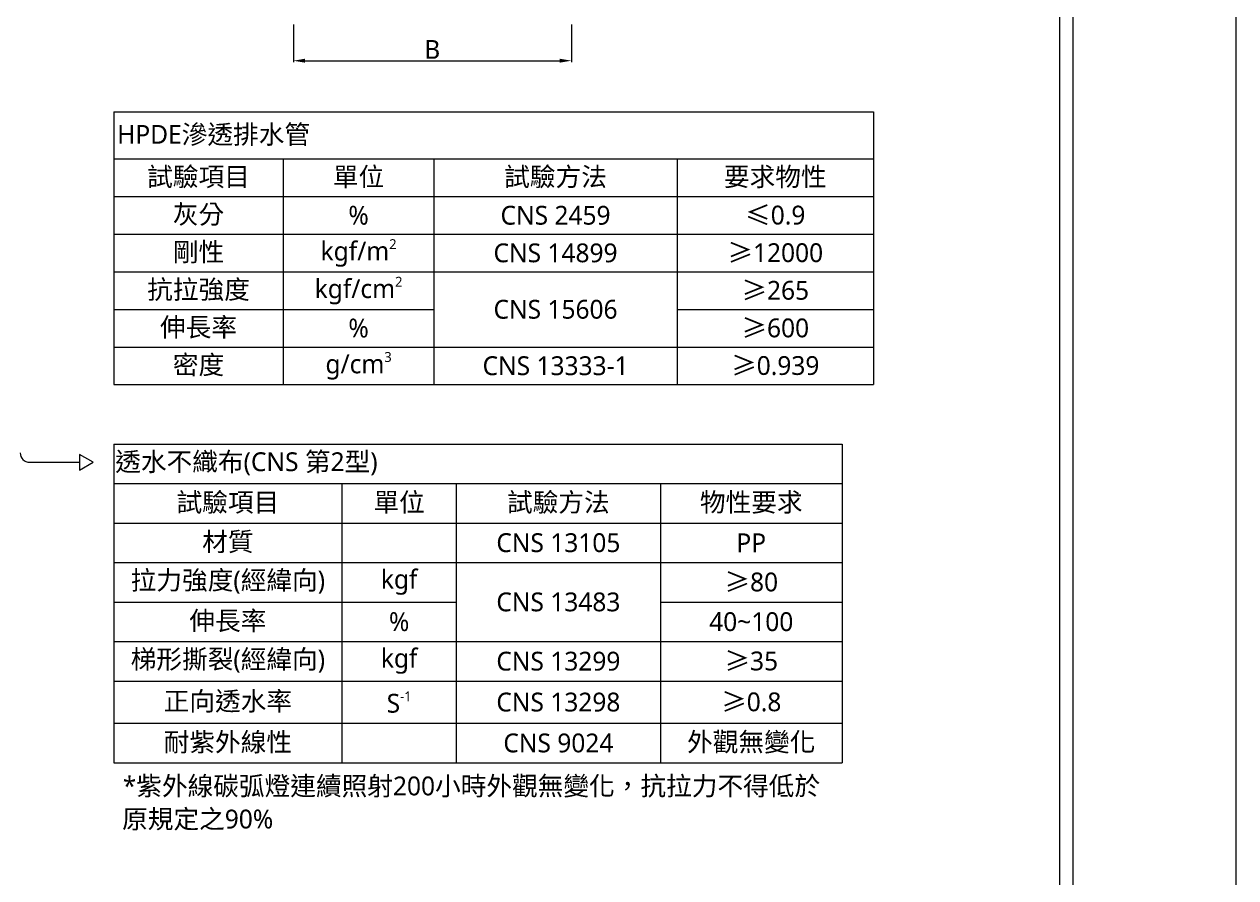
# Model space of a CAD drawing. Header units: millimetres. Extents: x -1245 to 7283, y 1609 to 4579.
# Drawn here: x 5996 to 7283, y 2623 to 3531 of the extents above; entities that cross this region are included whole.
import ezdxf

# ---------------------------------------------------------------- set-up
doc = ezdxf.new("R2010")
doc.units = ezdxf.units.MM
doc.styles.get("Standard").update_dxf_attribs({"font": 'arial.ttf'})
doc.styles.add('微軟正黑體-20', font='Microsoft JhengHei.ttf', dxfattribs={"height": 20})

msp = doc.modelspace()

# ---------------------------------------------------------------- linework, layer by layer
at = {"lineweight": 5}
for p, q in [((7283.3, 4578.9), (7283.3, 1608.9)), ((7096.2, 1808.7), (7096.2, 4380.1)), ((6281.8, 3530.3), (6281.8, 3490.3)), ((6577.4, 3530.3), (6577.4, 3490.3)), ((6294.3, 3491.9), (6564.9, 3491.9)), ((6091, 3437.4), (6898.2, 3437.4)), ((6091, 3437.4), (6091, 3147.4)), ((6898.2, 3437.4), (6898.2, 3147.4)), ((6091, 3387.4), (6898.2, 3387.4)), ((6271.1, 3387.4), (6271.1, 3147.4)), ((6431.2, 3387.4), (6431.2, 3147.4)), ((6689.5, 3387.4), (6689.5, 3147.4)), ((6091, 3347.4), (6898.2, 3347.4)), ((6091, 3307.4), (6898.2, 3307.4)), ((6091, 3267.4), (6898.2, 3267.4)), ((6091, 3227.4), (6431.2, 3227.4)), ((6689.5, 3227.4), (6898.2, 3227.4)), ((6091, 3187.4), (6898.2, 3187.4)), ((6091, 3147.4), (6898.2, 3147.4)), ((6091, 3084.2), (6864.9, 3084.2)), ((6091, 3084.2), (6091, 2745.2)), ((6864.9, 3084.2), (6864.9, 2745.2)), ((6001.5, 3064.8), (6054.7, 3064.8)), ((6091, 3042.2), (6864.9, 3042.2)), ((6333.4, 3042.2), (6333.4, 2745.2)), ((6454.9, 3042.2), (6454.9, 2745.2)), ((6671.9, 3042.2), (6671.9, 2745.2)), ((6091, 3000.2), (6864.9, 3000.2)), ((6091, 2958.2), (6864.9, 2958.2)), ((6091, 2916.2), (6454.9, 2916.2)), ((6671.9, 2916.2), (6864.9, 2916.2)), ((6091, 2874.2), (6864.9, 2874.2)), ((6091, 2832.2), (6864.9, 2832.2)), ((6091, 2787.2), (6864.9, 2787.2)), ((6091, 2745.2), (6864.9, 2745.2))]:
    msp.add_line(p, q, dxfattribs=at)
at = {"color": 4, "lineweight": 5}
msp.add_line((7110.5, 1794.4), (7110.5, 4394.3), dxfattribs=at)
at = {"lineweight": 5}
msp.add_lwpolyline([(6054.7, 3056.4), (6069.2, 3064.8), (6054.7, 3073.2)], close=True, dxfattribs=at)
msp.add_arc((6001.5, 3074.8), 10, 180, 270, dxfattribs=at)
for points in [[(6294.3, 3494), (6294.3, 3489.8), (6281.8, 3491.9)], [(6564.9, 3494), (6564.9, 3489.8), (6577.4, 3491.9)]]:
    msp.add_solid(points, dxfattribs=at)

# ---------------------------------------------------------------- texts
at = {"lineweight": 5, "style": '微軟正黑體-20'}
for s, p in [('B', (6420.9, 3493.9)), ('*紫外線碳弧燈連續照射200小時外觀無變化，抗拉力不得低於', (6100.5, 2710.6)), ('原規定之90%%%', (6099.8, 2675.4))]:
    msp.add_text(s, height=20, dxfattribs=at).set_placement(p)
at = {"lineweight": 5, "char_height": 20, "style": '微軟正黑體-20'}
for s, insert, width, attachment_point in [('HPDE滲透排水管', (6094.6, 3412.4), 799.885, 4), ('試驗項目', (6181, 3367.4), 172.738, 5), ('單位', (6351.1, 3367.4), 152.839, 5), ('試驗方法', (6560.4, 3367.4), 250.971, 5), ('要求物性', (6793.9, 3367.4), 201.316, 5), ('灰分', (6181, 3327.4), 172.738, 5), ('\\A1;%', (6351.1, 3327.4), 152.839, 5), ('CNS 2459', (6560.4, 3327.4), 250.971, 5), ('{\\fSimSun|b0|i0|c134|p2;\\C256;≤\\fMicrosoft JhengHei|b0|i0|c136|p34;0.9}', (6793.9, 3327.4), 201.316, 5), ('剛性', (6181, 3287.4), 172.738, 5), ('\\A1;kgf/m{\\H0.525x;\\S2^ ;}', (6351.1, 3287.4), 152.839, 5), ('CNS 14899', (6560.4, 3287.4), 251.521, 5), ('{\\fSimSun|b0|i0|c134|p2;≥}12000', (6793.9, 3287.4), 201.316, 5), ('抗拉強度', (6181, 3247.4), 172.738, 5), ('\\A1;kgf/cm{\\H0.525x;\\S2^ ;}', (6351.1, 3247.4), 152.839, 5), ('{\\fSimSun|b0|i0|c134|p2;≥}265', (6793.9, 3247.4), 201.316, 5), ('CNS 15606', (6560.4, 3227.4), 250.971, 5), ('伸長率', (6181, 3207.4), 172.738, 5), ('{\\fSimSun|b0|i0|c134|p2;≥}600', (6793.9, 3207.4), 201.316, 5), ('%', (6351.1, 3207.4), 152.839, 5), ('密度', (6181, 3167.4), 172.738, 5), ('\\A1;g/cm{\\H0.525x;\\S3^ ;}', (6351.1, 3167.4), 152.839, 5), ('CNS 13333-1', (6560.4, 3167.4), 250.971, 5), ('{\\fSimSun|b0|i0|c134|p2;≥}0.939', (6793.9, 3167.4), 201.316, 5), ('透水不織布(CNS 第2型)', (6092.5, 3063.2), 770.955, 4), ('{\\C256;試驗項目}', (6212.2, 3021.2), 239.424, 5), ('單位', (6394.2, 3021.2), 118.521, 5), ('試驗方法', (6563.4, 3021.2), 213.977, 5), ('物性要求', (6768.4, 3021.2), 190.033, 5), ('材質', (6212.2, 2979.2), 239.424, 5), ('CNS 13105', (6563.4, 2979.2), 213.977, 5), ('PP', (6768.4, 2979.2), 190.033, 5), ('{\\C256;拉力強度(經緯向)}', (6212.2, 2937.2), 239.424, 5), ('kgf', (6394.2, 2937.2), 118.521, 5), ('{\\fSimSun|b0|i0|c134|p2;≥}80', (6768.4, 2937.2), 190.033, 5), ('CNS 13483', (6563.4, 2916.2), 213.977, 5), ('{\\C256;伸長率}', (6212.2, 2895.2), 239.424, 5), ('{\\C256;40~100}', (6768.4, 2895.2), 190.033, 5), ('{\\C256;梯形撕裂(經緯向)}', (6212.2, 2853.2), 239.424, 5), ('kgf', (6394.2, 2853.2), 118.521, 5), ('CNS 13299', (6563.4, 2853.2), 213.977, 5), ('{\\fSimSun|b0|i0|c134|p2;≥}35', (6768.4, 2853.2), 190.033, 5), ('{\\C256;正向透水率}', (6212.2, 2809.7), 239.424, 5), ('\\A1;{\\C256;S\\H0.525x;\\S-1^ ;}', (6394.2, 2809.7), 118.521, 5), ('CNS 13298', (6563.4, 2809.7), 213.977, 5), ('{\\C256;耐紫外線性}', (6212.2, 2766.2), 239.424, 5), ('CNS 9024', (6563.4, 2766.2), 213.977, 5), ('{\\C256;外觀無變化}', (6768.4, 2766.2), 190.033, 5)]:
    msp.add_mtext(s, dxfattribs=dict(at, insert=insert, width=width, attachment_point=attachment_point))
at = {"lineweight": 5, "char_height": 20, "attachment_point": 5}
for s, insert, width in [('{\\fMicrosoft JhengHei|b0|i0|c136|p34;\\C256;%}', (6394.2, 2895.2), 118.521), ('{\\fSimSun|b0|i0|c134|p2;\\C256;≥\\fMicrosoft JhengHei|b0|i0|c136|p34;0.8}', (6768.4, 2809.7), 190.033)]:
    msp.add_mtext(s, dxfattribs=dict(at, insert=insert, width=width))

doc.saveas('drawing.dxf')
